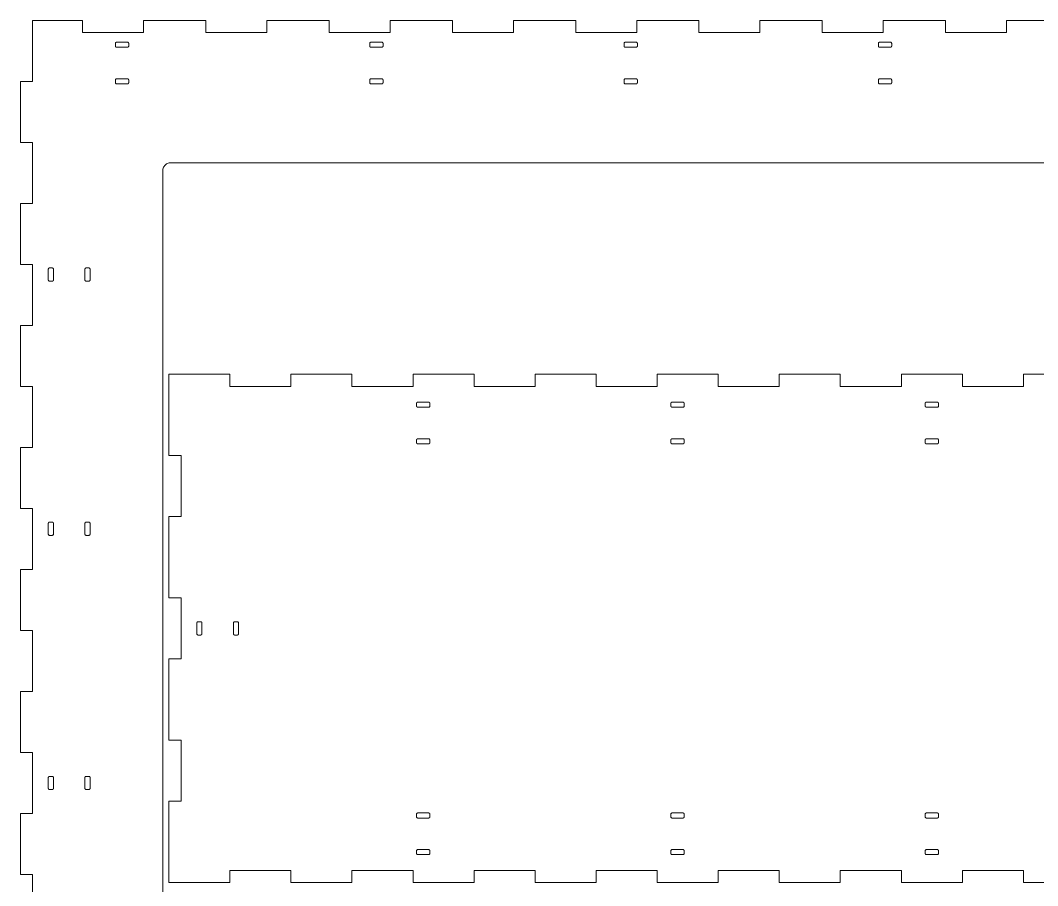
# Model space of a CAD drawing. Header units: millimetres. Extents: x 0 to 3016, y 0 to 750.
# Drawn here: x 1008 to 1508, y 324 to 750 of the extents above; entities that cross this region are included whole.
import ezdxf

# ---------------------------------------------------------------- set-up
doc = ezdxf.new("R2010")
doc.units = ezdxf.units.MM
doc.layers.add('CORTE', color=1, linetype='Continuous', lineweight=0)

msp = doc.modelspace()

# ---------------------------------------------------------------- linework, layer by layer
at = {"layer": 'CORTE'}
for points in [[(1523.294118, 750), (1492.705882, 750), (1492.705882, 744), (1462.705882, 744), (1462.705882, 750), (1432.117647, 750), (1432.117647, 744), (1402.117647, 744), (1402.117647, 750), (1371.529412, 750), (1371.529412, 744), (1341.529412, 744), (1341.529412, 750), (1310.941176, 750), (1310.941176, 744), (1280.941176, 744), (1280.941176, 750), (1250.352941, 750), (1250.352941, 744), (1220.352941, 744), (1220.352941, 750), (1189.764706, 750), (1189.764706, 744), (1159.764706, 744), (1159.764706, 750), (1129.176471, 750), (1129.176471, 744), (1099.176471, 744), (1099.176471, 750), (1068.588235, 750), (1068.588235, 744), (1038.588235, 744), (1038.588235, 750), (1014, 750), (1014, 720), (1008, 720), (1008, 690), (1014, 690), (1014, 660), (1008, 660), (1008, 630), (1014, 630), (1014, 600), (1008, 600), (1008, 570), (1014, 570), (1014, 540), (1008, 540), (1008, 510), (1014, 510), (1014, 480), (1008, 480), (1008, 450), (1014, 450), (1014, 420), (1008, 420), (1008, 390), (1014, 390), (1014, 360), (1008, 360), (1008, 330), (1014, 330), (1014, 300)], [(1934, 680), (1082, 680), (1081.552142, 679.974849), (1081.109916, 679.899712), (1080.678884, 679.775533), (1080.264465, 679.603875), (1079.871872, 679.386897), (1079.506041, 679.127326), (1079.171573, 678.828427), (1078.872674, 678.493959), (1078.613103, 678.128128), (1078.396125, 677.735535), (1078.224467, 677.321116), (1078.100288, 676.890084), (1078.025151, 676.447858), (1078, 676), (1078, 74)], [(1531, 576), (1501, 576), (1501, 570), (1471, 570), (1471, 576), (1441, 576), (1441, 570), (1411, 570), (1411, 576), (1381, 576), (1381, 570), (1351, 570), (1351, 576), (1321, 576), (1321, 570), (1291, 570), (1291, 576), (1261, 576), (1261, 570), (1231, 570), (1231, 576), (1201, 576), (1201, 570), (1171, 570), (1171, 576), (1141, 576), (1141, 570), (1111, 570), (1111, 576), (1081, 576), (1081, 536), (1087, 536), (1087, 506), (1081, 506), (1081, 466), (1087, 466), (1087, 436), (1081, 436), (1081, 396), (1087, 396), (1087, 366), (1081, 366), (1081, 326), (1081, 326), (1111, 326), (1111, 332), (1141, 332), (1141, 326), (1171, 326), (1171, 332), (1201, 332), (1201, 326), (1231, 326), (1231, 332), (1261, 332), (1261, 326), (1291, 326), (1291, 332), (1321, 332), (1321, 326), (1351, 326), (1351, 332), (1381, 332), (1381, 326), (1411, 326), (1411, 332), (1441, 332), (1441, 326), (1471, 326), (1471, 332), (1501, 332), (1501, 326), (1531, 326)]]:
    msp.add_lwpolyline(points, dxfattribs=at)
for points in [[(1061.25, 738.65), (1061.246227, 738.717179), (1061.234957, 738.783513), (1061.21633, 738.848167), (1061.190581, 738.91033), (1061.158035, 738.969219), (1061.119099, 739.024094), (1061.074264, 739.074264), (1061.024094, 739.119099), (1060.969219, 739.158035), (1060.91033, 739.190581), (1060.848167, 739.21633), (1060.783513, 739.234957), (1060.717179, 739.246227), (1060.65, 739.25), (1055.35, 739.25), (1055.282821, 739.246227), (1055.216487, 739.234957), (1055.151833, 739.21633), (1055.08967, 739.190581), (1055.030781, 739.158035), (1054.975906, 739.119099), (1054.925736, 739.074264), (1054.880901, 739.024094), (1054.841965, 738.969219), (1054.809419, 738.91033), (1054.78367, 738.848167), (1054.765043, 738.783513), (1054.753773, 738.717179), (1054.75, 738.65), (1054.75, 737.35), (1054.753773, 737.282821), (1054.765043, 737.216487), (1054.78367, 737.151833), (1054.809419, 737.08967), (1054.841965, 737.030781), (1054.880901, 736.975906), (1054.925736, 736.925736), (1054.975906, 736.880901), (1055.030781, 736.841965), (1055.08967, 736.809419), (1055.151833, 736.78367), (1055.216487, 736.765043), (1055.282821, 736.753773), (1055.35, 736.75), (1060.65, 736.75), (1060.717179, 736.753773), (1060.783513, 736.765043), (1060.848167, 736.78367), (1060.91033, 736.809419), (1060.969219, 736.841965), (1061.024094, 736.880901), (1061.074264, 736.925736), (1061.119099, 736.975906), (1061.158035, 737.030781), (1061.190581, 737.08967), (1061.21633, 737.151833), (1061.234957, 737.216487), (1061.246227, 737.282821), (1061.25, 737.35)], [(1186.25, 738.65), (1186.246227, 738.717179), (1186.234957, 738.783513), (1186.21633, 738.848167), (1186.190581, 738.91033), (1186.158035, 738.969219), (1186.119099, 739.024094), (1186.074264, 739.074264), (1186.024094, 739.119099), (1185.969219, 739.158035), (1185.91033, 739.190581), (1185.848167, 739.21633), (1185.783513, 739.234957), (1185.717179, 739.246227), (1185.65, 739.25), (1180.35, 739.25), (1180.282821, 739.246227), (1180.216487, 739.234957), (1180.151833, 739.21633), (1180.08967, 739.190581), (1180.030781, 739.158035), (1179.975906, 739.119099), (1179.925736, 739.074264), (1179.880901, 739.024094), (1179.841965, 738.969219), (1179.809419, 738.91033), (1179.78367, 738.848167), (1179.765043, 738.783513), (1179.753773, 738.717179), (1179.75, 738.65), (1179.75, 737.35), (1179.753773, 737.282821), (1179.765043, 737.216487), (1179.78367, 737.151833), (1179.809419, 737.08967), (1179.841965, 737.030781), (1179.880901, 736.975906), (1179.925736, 736.925736), (1179.975906, 736.880901), (1180.030781, 736.841965), (1180.08967, 736.809419), (1180.151833, 736.78367), (1180.216487, 736.765043), (1180.282821, 736.753773), (1180.35, 736.75), (1185.65, 736.75), (1185.717179, 736.753773), (1185.783513, 736.765043), (1185.848167, 736.78367), (1185.91033, 736.809419), (1185.969219, 736.841965), (1186.024094, 736.880901), (1186.074264, 736.925736), (1186.119099, 736.975906), (1186.158035, 737.030781), (1186.190581, 737.08967), (1186.21633, 737.151833), (1186.234957, 737.216487), (1186.246227, 737.282821), (1186.25, 737.35)], [(1311.25, 738.65), (1311.246227, 738.717179), (1311.234957, 738.783513), (1311.21633, 738.848167), (1311.190581, 738.91033), (1311.158035, 738.969219), (1311.119099, 739.024094), (1311.074264, 739.074264), (1311.024094, 739.119099), (1310.969219, 739.158035), (1310.91033, 739.190581), (1310.848167, 739.21633), (1310.783513, 739.234957), (1310.717179, 739.246227), (1310.65, 739.25), (1305.35, 739.25), (1305.282821, 739.246227), (1305.216487, 739.234957), (1305.151833, 739.21633), (1305.08967, 739.190581), (1305.030781, 739.158035), (1304.975906, 739.119099), (1304.925736, 739.074264), (1304.880901, 739.024094), (1304.841965, 738.969219), (1304.809419, 738.91033), (1304.78367, 738.848167), (1304.765043, 738.783513), (1304.753773, 738.717179), (1304.75, 738.65), (1304.75, 737.35), (1304.753773, 737.282821), (1304.765043, 737.216487), (1304.78367, 737.151833), (1304.809419, 737.08967), (1304.841965, 737.030781), (1304.880901, 736.975906), (1304.925736, 736.925736), (1304.975906, 736.880901), (1305.030781, 736.841965), (1305.08967, 736.809419), (1305.151833, 736.78367), (1305.216487, 736.765043), (1305.282821, 736.753773), (1305.35, 736.75), (1310.65, 736.75), (1310.717179, 736.753773), (1310.783513, 736.765043), (1310.848167, 736.78367), (1310.91033, 736.809419), (1310.969219, 736.841965), (1311.024094, 736.880901), (1311.074264, 736.925736), (1311.119099, 736.975906), (1311.158035, 737.030781), (1311.190581, 737.08967), (1311.21633, 737.151833), (1311.234957, 737.216487), (1311.246227, 737.282821), (1311.25, 737.35)], [(1436.25, 738.65), (1436.246227, 738.717179), (1436.234957, 738.783513), (1436.21633, 738.848167), (1436.190581, 738.91033), (1436.158035, 738.969219), (1436.119099, 739.024094), (1436.074264, 739.074264), (1436.024094, 739.119099), (1435.969219, 739.158035), (1435.91033, 739.190581), (1435.848167, 739.21633), (1435.783513, 739.234957), (1435.717179, 739.246227), (1435.65, 739.25), (1430.35, 739.25), (1430.282821, 739.246227), (1430.216487, 739.234957), (1430.151833, 739.21633), (1430.08967, 739.190581), (1430.030781, 739.158035), (1429.975906, 739.119099), (1429.925736, 739.074264), (1429.880901, 739.024094), (1429.841965, 738.969219), (1429.809419, 738.91033), (1429.78367, 738.848167), (1429.765043, 738.783513), (1429.753773, 738.717179), (1429.75, 738.65), (1429.75, 737.35), (1429.753773, 737.282821), (1429.765043, 737.216487), (1429.78367, 737.151833), (1429.809419, 737.08967), (1429.841965, 737.030781), (1429.880901, 736.975906), (1429.925736, 736.925736), (1429.975906, 736.880901), (1430.030781, 736.841965), (1430.08967, 736.809419), (1430.151833, 736.78367), (1430.216487, 736.765043), (1430.282821, 736.753773), (1430.35, 736.75), (1435.65, 736.75), (1435.717179, 736.753773), (1435.783513, 736.765043), (1435.848167, 736.78367), (1435.91033, 736.809419), (1435.969219, 736.841965), (1436.024094, 736.880901), (1436.074264, 736.925736), (1436.119099, 736.975906), (1436.158035, 737.030781), (1436.190581, 737.08967), (1436.21633, 737.151833), (1436.234957, 737.216487), (1436.246227, 737.282821), (1436.25, 737.35)], [(1061.25, 720.65), (1061.246227, 720.717179), (1061.234957, 720.783513), (1061.21633, 720.848167), (1061.190581, 720.91033), (1061.158035, 720.969219), (1061.119099, 721.024094), (1061.074264, 721.074264), (1061.024094, 721.119099), (1060.969219, 721.158035), (1060.91033, 721.190581), (1060.848167, 721.21633), (1060.783513, 721.234957), (1060.717179, 721.246227), (1060.65, 721.25), (1055.35, 721.25), (1055.282821, 721.246227), (1055.216487, 721.234957), (1055.151833, 721.21633), (1055.08967, 721.190581), (1055.030781, 721.158035), (1054.975906, 721.119099), (1054.925736, 721.074264), (1054.880901, 721.024094), (1054.841965, 720.969219), (1054.809419, 720.91033), (1054.78367, 720.848167), (1054.765043, 720.783513), (1054.753773, 720.717179), (1054.75, 720.65), (1054.75, 719.35), (1054.753773, 719.282821), (1054.765043, 719.216487), (1054.78367, 719.151833), (1054.809419, 719.08967), (1054.841965, 719.030781), (1054.880901, 718.975906), (1054.925736, 718.925736), (1054.975906, 718.880901), (1055.030781, 718.841965), (1055.08967, 718.809419), (1055.151833, 718.78367), (1055.216487, 718.765043), (1055.282821, 718.753773), (1055.35, 718.75), (1060.65, 718.75), (1060.717179, 718.753773), (1060.783513, 718.765043), (1060.848167, 718.78367), (1060.91033, 718.809419), (1060.969219, 718.841965), (1061.024094, 718.880901), (1061.074264, 718.925736), (1061.119099, 718.975906), (1061.158035, 719.030781), (1061.190581, 719.08967), (1061.21633, 719.151833), (1061.234957, 719.216487), (1061.246227, 719.282821), (1061.25, 719.35)], [(1186.25, 720.65), (1186.246227, 720.717179), (1186.234957, 720.783513), (1186.21633, 720.848167), (1186.190581, 720.91033), (1186.158035, 720.969219), (1186.119099, 721.024094), (1186.074264, 721.074264), (1186.024094, 721.119099), (1185.969219, 721.158035), (1185.91033, 721.190581), (1185.848167, 721.21633), (1185.783513, 721.234957), (1185.717179, 721.246227), (1185.65, 721.25), (1180.35, 721.25), (1180.282821, 721.246227), (1180.216487, 721.234957), (1180.151833, 721.21633), (1180.08967, 721.190581), (1180.030781, 721.158035), (1179.975906, 721.119099), (1179.925736, 721.074264), (1179.880901, 721.024094), (1179.841965, 720.969219), (1179.809419, 720.91033), (1179.78367, 720.848167), (1179.765043, 720.783513), (1179.753773, 720.717179), (1179.75, 720.65), (1179.75, 719.35), (1179.753773, 719.282821), (1179.765043, 719.216487), (1179.78367, 719.151833), (1179.809419, 719.08967), (1179.841965, 719.030781), (1179.880901, 718.975906), (1179.925736, 718.925736), (1179.975906, 718.880901), (1180.030781, 718.841965), (1180.08967, 718.809419), (1180.151833, 718.78367), (1180.216487, 718.765043), (1180.282821, 718.753773), (1180.35, 718.75), (1185.65, 718.75), (1185.717179, 718.753773), (1185.783513, 718.765043), (1185.848167, 718.78367), (1185.91033, 718.809419), (1185.969219, 718.841965), (1186.024094, 718.880901), (1186.074264, 718.925736), (1186.119099, 718.975906), (1186.158035, 719.030781), (1186.190581, 719.08967), (1186.21633, 719.151833), (1186.234957, 719.216487), (1186.246227, 719.282821), (1186.25, 719.35)], [(1311.25, 720.65), (1311.246227, 720.717179), (1311.234957, 720.783513), (1311.21633, 720.848167), (1311.190581, 720.91033), (1311.158035, 720.969219), (1311.119099, 721.024094), (1311.074264, 721.074264), (1311.024094, 721.119099), (1310.969219, 721.158035), (1310.91033, 721.190581), (1310.848167, 721.21633), (1310.783513, 721.234957), (1310.717179, 721.246227), (1310.65, 721.25), (1305.35, 721.25), (1305.282821, 721.246227), (1305.216487, 721.234957), (1305.151833, 721.21633), (1305.08967, 721.190581), (1305.030781, 721.158035), (1304.975906, 721.119099), (1304.925736, 721.074264), (1304.880901, 721.024094), (1304.841965, 720.969219), (1304.809419, 720.91033), (1304.78367, 720.848167), (1304.765043, 720.783513), (1304.753773, 720.717179), (1304.75, 720.65), (1304.75, 719.35), (1304.753773, 719.282821), (1304.765043, 719.216487), (1304.78367, 719.151833), (1304.809419, 719.08967), (1304.841965, 719.030781), (1304.880901, 718.975906), (1304.925736, 718.925736), (1304.975906, 718.880901), (1305.030781, 718.841965), (1305.08967, 718.809419), (1305.151833, 718.78367), (1305.216487, 718.765043), (1305.282821, 718.753773), (1305.35, 718.75), (1310.65, 718.75), (1310.717179, 718.753773), (1310.783513, 718.765043), (1310.848167, 718.78367), (1310.91033, 718.809419), (1310.969219, 718.841965), (1311.024094, 718.880901), (1311.074264, 718.925736), (1311.119099, 718.975906), (1311.158035, 719.030781), (1311.190581, 719.08967), (1311.21633, 719.151833), (1311.234957, 719.216487), (1311.246227, 719.282821), (1311.25, 719.35)], [(1436.25, 720.65), (1436.246227, 720.717179), (1436.234957, 720.783513), (1436.21633, 720.848167), (1436.190581, 720.91033), (1436.158035, 720.969219), (1436.119099, 721.024094), (1436.074264, 721.074264), (1436.024094, 721.119099), (1435.969219, 721.158035), (1435.91033, 721.190581), (1435.848167, 721.21633), (1435.783513, 721.234957), (1435.717179, 721.246227), (1435.65, 721.25), (1430.35, 721.25), (1430.282821, 721.246227), (1430.216487, 721.234957), (1430.151833, 721.21633), (1430.08967, 721.190581), (1430.030781, 721.158035), (1429.975906, 721.119099), (1429.925736, 721.074264), (1429.880901, 721.024094), (1429.841965, 720.969219), (1429.809419, 720.91033), (1429.78367, 720.848167), (1429.765043, 720.783513), (1429.753773, 720.717179), (1429.75, 720.65), (1429.75, 719.35), (1429.753773, 719.282821), (1429.765043, 719.216487), (1429.78367, 719.151833), (1429.809419, 719.08967), (1429.841965, 719.030781), (1429.880901, 718.975906), (1429.925736, 718.925736), (1429.975906, 718.880901), (1430.030781, 718.841965), (1430.08967, 718.809419), (1430.151833, 718.78367), (1430.216487, 718.765043), (1430.282821, 718.753773), (1430.35, 718.75), (1435.65, 718.75), (1435.717179, 718.753773), (1435.783513, 718.765043), (1435.848167, 718.78367), (1435.91033, 718.809419), (1435.969219, 718.841965), (1436.024094, 718.880901), (1436.074264, 718.925736), (1436.119099, 718.975906), (1436.158035, 719.030781), (1436.190581, 719.08967), (1436.21633, 719.151833), (1436.234957, 719.216487), (1436.246227, 719.282821), (1436.25, 719.35)], [(1024.25, 627.65), (1024.246227, 627.717179), (1024.234957, 627.783513), (1024.21633, 627.848167), (1024.190581, 627.91033), (1024.158035, 627.969219), (1024.119099, 628.024094), (1024.074264, 628.074264), (1024.024094, 628.119099), (1023.969219, 628.158035), (1023.91033, 628.190581), (1023.848167, 628.21633), (1023.783513, 628.234957), (1023.717179, 628.246227), (1023.65, 628.25), (1022.35, 628.25), (1022.282821, 628.246227), (1022.216487, 628.234957), (1022.151833, 628.21633), (1022.08967, 628.190581), (1022.030781, 628.158035), (1021.975906, 628.119099), (1021.925736, 628.074264), (1021.880901, 628.024094), (1021.841965, 627.969219), (1021.809419, 627.91033), (1021.78367, 627.848167), (1021.765043, 627.783513), (1021.753773, 627.717179), (1021.75, 627.65), (1021.75, 622.35), (1021.753773, 622.282821), (1021.765043, 622.216487), (1021.78367, 622.151833), (1021.809419, 622.08967), (1021.841965, 622.030781), (1021.880901, 621.975906), (1021.925736, 621.925736), (1021.975906, 621.880901), (1022.030781, 621.841965), (1022.08967, 621.809419), (1022.151833, 621.78367), (1022.216487, 621.765043), (1022.282821, 621.753773), (1022.35, 621.75), (1023.65, 621.75), (1023.717179, 621.753773), (1023.783513, 621.765043), (1023.848167, 621.78367), (1023.91033, 621.809419), (1023.969219, 621.841965), (1024.024094, 621.880901), (1024.074264, 621.925736), (1024.119099, 621.975906), (1024.158035, 622.030781), (1024.190581, 622.08967), (1024.21633, 622.151833), (1024.234957, 622.216487), (1024.246227, 622.282821), (1024.25, 622.35)], [(1042.25, 627.65), (1042.246227, 627.717179), (1042.234957, 627.783513), (1042.21633, 627.848167), (1042.190581, 627.91033), (1042.158035, 627.969219), (1042.119099, 628.024094), (1042.074264, 628.074264), (1042.024094, 628.119099), (1041.969219, 628.158035), (1041.91033, 628.190581), (1041.848167, 628.21633), (1041.783513, 628.234957), (1041.717179, 628.246227), (1041.65, 628.25), (1040.35, 628.25), (1040.282821, 628.246227), (1040.216487, 628.234957), (1040.151833, 628.21633), (1040.08967, 628.190581), (1040.030781, 628.158035), (1039.975906, 628.119099), (1039.925736, 628.074264), (1039.880901, 628.024094), (1039.841965, 627.969219), (1039.809419, 627.91033), (1039.78367, 627.848167), (1039.765043, 627.783513), (1039.753773, 627.717179), (1039.75, 627.65), (1039.75, 622.35), (1039.753773, 622.282821), (1039.765043, 622.216487), (1039.78367, 622.151833), (1039.809419, 622.08967), (1039.841965, 622.030781), (1039.880901, 621.975906), (1039.925736, 621.925736), (1039.975906, 621.880901), (1040.030781, 621.841965), (1040.08967, 621.809419), (1040.151833, 621.78367), (1040.216487, 621.765043), (1040.282821, 621.753773), (1040.35, 621.75), (1041.65, 621.75), (1041.717179, 621.753773), (1041.783513, 621.765043), (1041.848167, 621.78367), (1041.91033, 621.809419), (1041.969219, 621.841965), (1042.024094, 621.880901), (1042.074264, 621.925736), (1042.119099, 621.975906), (1042.158035, 622.030781), (1042.190581, 622.08967), (1042.21633, 622.151833), (1042.234957, 622.216487), (1042.246227, 622.282821), (1042.25, 622.35)], [(1208.65, 559.75), (1208.717179, 559.753773), (1208.783513, 559.765043), (1208.848167, 559.78367), (1208.91033, 559.809419), (1208.969219, 559.841965), (1209.024094, 559.880901), (1209.074264, 559.925736), (1209.119099, 559.975906), (1209.158035, 560.030781), (1209.190581, 560.08967), (1209.21633, 560.151833), (1209.234957, 560.216487), (1209.246227, 560.282821), (1209.25, 560.35), (1209.25, 561.65), (1209.246227, 561.717179), (1209.234957, 561.783513), (1209.21633, 561.848167), (1209.190581, 561.91033), (1209.158035, 561.969219), (1209.119099, 562.024094), (1209.074264, 562.074264), (1209.024094, 562.119099), (1208.969219, 562.158035), (1208.91033, 562.190581), (1208.848167, 562.21633), (1208.783513, 562.234957), (1208.717179, 562.246227), (1208.65, 562.25), (1203.35, 562.25), (1203.282821, 562.246227), (1203.216487, 562.234957), (1203.151833, 562.21633), (1203.08967, 562.190581), (1203.030781, 562.158035), (1202.975906, 562.119099), (1202.925736, 562.074264), (1202.880901, 562.024094), (1202.841965, 561.969219), (1202.809419, 561.91033), (1202.78367, 561.848167), (1202.765043, 561.783513), (1202.753773, 561.717179), (1202.75, 561.65), (1202.75, 560.35), (1202.753773, 560.282821), (1202.765043, 560.216487), (1202.78367, 560.151833), (1202.809419, 560.08967), (1202.841965, 560.030781), (1202.880901, 559.975906), (1202.925736, 559.925736), (1202.975906, 559.880901), (1203.030781, 559.841965), (1203.08967, 559.809419), (1203.151833, 559.78367), (1203.216487, 559.765043), (1203.282821, 559.753773), (1203.35, 559.75)], [(1333.65, 559.75), (1333.717179, 559.753773), (1333.783513, 559.765043), (1333.848167, 559.78367), (1333.91033, 559.809419), (1333.969219, 559.841965), (1334.024094, 559.880901), (1334.074264, 559.925736), (1334.119099, 559.975906), (1334.158035, 560.030781), (1334.190581, 560.08967), (1334.21633, 560.151833), (1334.234957, 560.216487), (1334.246227, 560.282821), (1334.25, 560.35), (1334.25, 561.65), (1334.246227, 561.717179), (1334.234957, 561.783513), (1334.21633, 561.848167), (1334.190581, 561.91033), (1334.158035, 561.969219), (1334.119099, 562.024094), (1334.074264, 562.074264), (1334.024094, 562.119099), (1333.969219, 562.158035), (1333.91033, 562.190581), (1333.848167, 562.21633), (1333.783513, 562.234957), (1333.717179, 562.246227), (1333.65, 562.25), (1328.35, 562.25), (1328.282821, 562.246227), (1328.216487, 562.234957), (1328.151833, 562.21633), (1328.08967, 562.190581), (1328.030781, 562.158035), (1327.975906, 562.119099), (1327.925736, 562.074264), (1327.880901, 562.024094), (1327.841965, 561.969219), (1327.809419, 561.91033), (1327.78367, 561.848167), (1327.765043, 561.783513), (1327.753773, 561.717179), (1327.75, 561.65), (1327.75, 560.35), (1327.753773, 560.282821), (1327.765043, 560.216487), (1327.78367, 560.151833), (1327.809419, 560.08967), (1327.841965, 560.030781), (1327.880901, 559.975906), (1327.925736, 559.925736), (1327.975906, 559.880901), (1328.030781, 559.841965), (1328.08967, 559.809419), (1328.151833, 559.78367), (1328.216487, 559.765043), (1328.282821, 559.753773), (1328.35, 559.75)], [(1458.65, 559.75), (1458.717179, 559.753773), (1458.783513, 559.765043), (1458.848167, 559.78367), (1458.91033, 559.809419), (1458.969219, 559.841965), (1459.024094, 559.880901), (1459.074264, 559.925736), (1459.119099, 559.975906), (1459.158035, 560.030781), (1459.190581, 560.08967), (1459.21633, 560.151833), (1459.234957, 560.216487), (1459.246227, 560.282821), (1459.25, 560.35), (1459.25, 561.65), (1459.246227, 561.717179), (1459.234957, 561.783513), (1459.21633, 561.848167), (1459.190581, 561.91033), (1459.158035, 561.969219), (1459.119099, 562.024094), (1459.074264, 562.074264), (1459.024094, 562.119099), (1458.969219, 562.158035), (1458.91033, 562.190581), (1458.848167, 562.21633), (1458.783513, 562.234957), (1458.717179, 562.246227), (1458.65, 562.25), (1453.35, 562.25), (1453.282821, 562.246227), (1453.216487, 562.234957), (1453.151833, 562.21633), (1453.08967, 562.190581), (1453.030781, 562.158035), (1452.975906, 562.119099), (1452.925736, 562.074264), (1452.880901, 562.024094), (1452.841965, 561.969219), (1452.809419, 561.91033), (1452.78367, 561.848167), (1452.765043, 561.783513), (1452.753773, 561.717179), (1452.75, 561.65), (1452.75, 560.35), (1452.753773, 560.282821), (1452.765043, 560.216487), (1452.78367, 560.151833), (1452.809419, 560.08967), (1452.841965, 560.030781), (1452.880901, 559.975906), (1452.925736, 559.925736), (1452.975906, 559.880901), (1453.030781, 559.841965), (1453.08967, 559.809419), (1453.151833, 559.78367), (1453.216487, 559.765043), (1453.282821, 559.753773), (1453.35, 559.75)], [(1208.65, 541.75), (1208.717179, 541.753773), (1208.783513, 541.765043), (1208.848167, 541.78367), (1208.91033, 541.809419), (1208.969219, 541.841965), (1209.024094, 541.880901), (1209.074264, 541.925736), (1209.119099, 541.975906), (1209.158035, 542.030781), (1209.190581, 542.08967), (1209.21633, 542.151833), (1209.234957, 542.216487), (1209.246227, 542.282821), (1209.25, 542.35), (1209.25, 543.65), (1209.246227, 543.717179), (1209.234957, 543.783513), (1209.21633, 543.848167), (1209.190581, 543.91033), (1209.158035, 543.969219), (1209.119099, 544.024094), (1209.074264, 544.074264), (1209.024094, 544.119099), (1208.969219, 544.158035), (1208.91033, 544.190581), (1208.848167, 544.21633), (1208.783513, 544.234957), (1208.717179, 544.246227), (1208.65, 544.25), (1203.35, 544.25), (1203.282821, 544.246227), (1203.216487, 544.234957), (1203.151833, 544.21633), (1203.08967, 544.190581), (1203.030781, 544.158035), (1202.975906, 544.119099), (1202.925736, 544.074264), (1202.880901, 544.024094), (1202.841965, 543.969219), (1202.809419, 543.91033), (1202.78367, 543.848167), (1202.765043, 543.783513), (1202.753773, 543.717179), (1202.75, 543.65), (1202.75, 542.35), (1202.753773, 542.282821), (1202.765043, 542.216487), (1202.78367, 542.151833), (1202.809419, 542.08967), (1202.841965, 542.030781), (1202.880901, 541.975906), (1202.925736, 541.925736), (1202.975906, 541.880901), (1203.030781, 541.841965), (1203.08967, 541.809419), (1203.151833, 541.78367), (1203.216487, 541.765043), (1203.282821, 541.753773), (1203.35, 541.75)], [(1333.65, 541.75), (1333.717179, 541.753773), (1333.783513, 541.765043), (1333.848167, 541.78367), (1333.91033, 541.809419), (1333.969219, 541.841965), (1334.024094, 541.880901), (1334.074264, 541.925736), (1334.119099, 541.975906), (1334.158035, 542.030781), (1334.190581, 542.08967), (1334.21633, 542.151833), (1334.234957, 542.216487), (1334.246227, 542.282821), (1334.25, 542.35), (1334.25, 543.65), (1334.246227, 543.717179), (1334.234957, 543.783513), (1334.21633, 543.848167), (1334.190581, 543.91033), (1334.158035, 543.969219), (1334.119099, 544.024094), (1334.074264, 544.074264), (1334.024094, 544.119099), (1333.969219, 544.158035), (1333.91033, 544.190581), (1333.848167, 544.21633), (1333.783513, 544.234957), (1333.717179, 544.246227), (1333.65, 544.25), (1328.35, 544.25), (1328.282821, 544.246227), (1328.216487, 544.234957), (1328.151833, 544.21633), (1328.08967, 544.190581), (1328.030781, 544.158035), (1327.975906, 544.119099), (1327.925736, 544.074264), (1327.880901, 544.024094), (1327.841965, 543.969219), (1327.809419, 543.91033), (1327.78367, 543.848167), (1327.765043, 543.783513), (1327.753773, 543.717179), (1327.75, 543.65), (1327.75, 542.35), (1327.753773, 542.282821), (1327.765043, 542.216487), (1327.78367, 542.151833), (1327.809419, 542.08967), (1327.841965, 542.030781), (1327.880901, 541.975906), (1327.925736, 541.925736), (1327.975906, 541.880901), (1328.030781, 541.841965), (1328.08967, 541.809419), (1328.151833, 541.78367), (1328.216487, 541.765043), (1328.282821, 541.753773), (1328.35, 541.75)], [(1458.65, 541.75), (1458.717179, 541.753773), (1458.783513, 541.765043), (1458.848167, 541.78367), (1458.91033, 541.809419), (1458.969219, 541.841965), (1459.024094, 541.880901), (1459.074264, 541.925736), (1459.119099, 541.975906), (1459.158035, 542.030781), (1459.190581, 542.08967), (1459.21633, 542.151833), (1459.234957, 542.216487), (1459.246227, 542.282821), (1459.25, 542.35), (1459.25, 543.65), (1459.246227, 543.717179), (1459.234957, 543.783513), (1459.21633, 543.848167), (1459.190581, 543.91033), (1459.158035, 543.969219), (1459.119099, 544.024094), (1459.074264, 544.074264), (1459.024094, 544.119099), (1458.969219, 544.158035), (1458.91033, 544.190581), (1458.848167, 544.21633), (1458.783513, 544.234957), (1458.717179, 544.246227), (1458.65, 544.25), (1453.35, 544.25), (1453.282821, 544.246227), (1453.216487, 544.234957), (1453.151833, 544.21633), (1453.08967, 544.190581), (1453.030781, 544.158035), (1452.975906, 544.119099), (1452.925736, 544.074264), (1452.880901, 544.024094), (1452.841965, 543.969219), (1452.809419, 543.91033), (1452.78367, 543.848167), (1452.765043, 543.783513), (1452.753773, 543.717179), (1452.75, 543.65), (1452.75, 542.35), (1452.753773, 542.282821), (1452.765043, 542.216487), (1452.78367, 542.151833), (1452.809419, 542.08967), (1452.841965, 542.030781), (1452.880901, 541.975906), (1452.925736, 541.925736), (1452.975906, 541.880901), (1453.030781, 541.841965), (1453.08967, 541.809419), (1453.151833, 541.78367), (1453.216487, 541.765043), (1453.282821, 541.753773), (1453.35, 541.75)], [(1024.25, 502.65), (1024.246227, 502.717179), (1024.234957, 502.783513), (1024.21633, 502.848167), (1024.190581, 502.91033), (1024.158035, 502.969219), (1024.119099, 503.024094), (1024.074264, 503.074264), (1024.024094, 503.119099), (1023.969219, 503.158035), (1023.91033, 503.190581), (1023.848167, 503.21633), (1023.783513, 503.234957), (1023.717179, 503.246227), (1023.65, 503.25), (1022.35, 503.25), (1022.282821, 503.246227), (1022.216487, 503.234957), (1022.151833, 503.21633), (1022.08967, 503.190581), (1022.030781, 503.158035), (1021.975906, 503.119099), (1021.925736, 503.074264), (1021.880901, 503.024094), (1021.841965, 502.969219), (1021.809419, 502.91033), (1021.78367, 502.848167), (1021.765043, 502.783513), (1021.753773, 502.717179), (1021.75, 502.65), (1021.75, 497.35), (1021.753773, 497.282821), (1021.765043, 497.216487), (1021.78367, 497.151833), (1021.809419, 497.08967), (1021.841965, 497.030781), (1021.880901, 496.975906), (1021.925736, 496.925736), (1021.975906, 496.880901), (1022.030781, 496.841965), (1022.08967, 496.809419), (1022.151833, 496.78367), (1022.216487, 496.765043), (1022.282821, 496.753773), (1022.35, 496.75), (1023.65, 496.75), (1023.717179, 496.753773), (1023.783513, 496.765043), (1023.848167, 496.78367), (1023.91033, 496.809419), (1023.969219, 496.841965), (1024.024094, 496.880901), (1024.074264, 496.925736), (1024.119099, 496.975906), (1024.158035, 497.030781), (1024.190581, 497.08967), (1024.21633, 497.151833), (1024.234957, 497.216487), (1024.246227, 497.282821), (1024.25, 497.35)], [(1042.25, 502.65), (1042.246227, 502.717179), (1042.234957, 502.783513), (1042.21633, 502.848167), (1042.190581, 502.91033), (1042.158035, 502.969219), (1042.119099, 503.024094), (1042.074264, 503.074264), (1042.024094, 503.119099), (1041.969219, 503.158035), (1041.91033, 503.190581), (1041.848167, 503.21633), (1041.783513, 503.234957), (1041.717179, 503.246227), (1041.65, 503.25), (1040.35, 503.25), (1040.282821, 503.246227), (1040.216487, 503.234957), (1040.151833, 503.21633), (1040.08967, 503.190581), (1040.030781, 503.158035), (1039.975906, 503.119099), (1039.925736, 503.074264), (1039.880901, 503.024094), (1039.841965, 502.969219), (1039.809419, 502.91033), (1039.78367, 502.848167), (1039.765043, 502.783513), (1039.753773, 502.717179), (1039.75, 502.65), (1039.75, 497.35), (1039.753773, 497.282821), (1039.765043, 497.216487), (1039.78367, 497.151833), (1039.809419, 497.08967), (1039.841965, 497.030781), (1039.880901, 496.975906), (1039.925736, 496.925736), (1039.975906, 496.880901), (1040.030781, 496.841965), (1040.08967, 496.809419), (1040.151833, 496.78367), (1040.216487, 496.765043), (1040.282821, 496.753773), (1040.35, 496.75), (1041.65, 496.75), (1041.717179, 496.753773), (1041.783513, 496.765043), (1041.848167, 496.78367), (1041.91033, 496.809419), (1041.969219, 496.841965), (1042.024094, 496.880901), (1042.074264, 496.925736), (1042.119099, 496.975906), (1042.158035, 497.030781), (1042.190581, 497.08967), (1042.21633, 497.151833), (1042.234957, 497.216487), (1042.246227, 497.282821), (1042.25, 497.35)], [(1096.65, 447.75), (1096.717179, 447.753773), (1096.783513, 447.765043), (1096.848167, 447.78367), (1096.91033, 447.809419), (1096.969219, 447.841965), (1097.024094, 447.880901), (1097.074264, 447.925736), (1097.119099, 447.975906), (1097.158035, 448.030781), (1097.190581, 448.08967), (1097.21633, 448.151833), (1097.234957, 448.216487), (1097.246227, 448.282821), (1097.25, 448.35), (1097.25, 453.65), (1097.246227, 453.717179), (1097.234957, 453.783513), (1097.21633, 453.848167), (1097.190581, 453.91033), (1097.158035, 453.969219), (1097.119099, 454.024094), (1097.074264, 454.074264), (1097.024094, 454.119099), (1096.969219, 454.158035), (1096.91033, 454.190581), (1096.848167, 454.21633), (1096.783513, 454.234957), (1096.717179, 454.246227), (1096.65, 454.25), (1095.35, 454.25), (1095.282821, 454.246227), (1095.216487, 454.234957), (1095.151833, 454.21633), (1095.08967, 454.190581), (1095.030781, 454.158035), (1094.975906, 454.119099), (1094.925736, 454.074264), (1094.880901, 454.024094), (1094.841965, 453.969219), (1094.809419, 453.91033), (1094.78367, 453.848167), (1094.765043, 453.783513), (1094.753773, 453.717179), (1094.75, 453.65), (1094.75, 448.35), (1094.753773, 448.282821), (1094.765043, 448.216487), (1094.78367, 448.151833), (1094.809419, 448.08967), (1094.841965, 448.030781), (1094.880901, 447.975906), (1094.925736, 447.925736), (1094.975906, 447.880901), (1095.030781, 447.841965), (1095.08967, 447.809419), (1095.151833, 447.78367), (1095.216487, 447.765043), (1095.282821, 447.753773), (1095.35, 447.75)], [(1114.65, 447.75), (1114.717179, 447.753773), (1114.783513, 447.765043), (1114.848167, 447.78367), (1114.91033, 447.809419), (1114.969219, 447.841965), (1115.024094, 447.880901), (1115.074264, 447.925736), (1115.119099, 447.975906), (1115.158035, 448.030781), (1115.190581, 448.08967), (1115.21633, 448.151833), (1115.234957, 448.216487), (1115.246227, 448.282821), (1115.25, 448.35), (1115.25, 453.65), (1115.246227, 453.717179), (1115.234957, 453.783513), (1115.21633, 453.848167), (1115.190581, 453.91033), (1115.158035, 453.969219), (1115.119099, 454.024094), (1115.074264, 454.074264), (1115.024094, 454.119099), (1114.969219, 454.158035), (1114.91033, 454.190581), (1114.848167, 454.21633), (1114.783513, 454.234957), (1114.717179, 454.246227), (1114.65, 454.25), (1113.35, 454.25), (1113.282821, 454.246227), (1113.216487, 454.234957), (1113.151833, 454.21633), (1113.08967, 454.190581), (1113.030781, 454.158035), (1112.975906, 454.119099), (1112.925736, 454.074264), (1112.880901, 454.024094), (1112.841965, 453.969219), (1112.809419, 453.91033), (1112.78367, 453.848167), (1112.765043, 453.783513), (1112.753773, 453.717179), (1112.75, 453.65), (1112.75, 448.35), (1112.753773, 448.282821), (1112.765043, 448.216487), (1112.78367, 448.151833), (1112.809419, 448.08967), (1112.841965, 448.030781), (1112.880901, 447.975906), (1112.925736, 447.925736), (1112.975906, 447.880901), (1113.030781, 447.841965), (1113.08967, 447.809419), (1113.151833, 447.78367), (1113.216487, 447.765043), (1113.282821, 447.753773), (1113.35, 447.75)], [(1024.25, 377.65), (1024.246227, 377.717179), (1024.234957, 377.783513), (1024.21633, 377.848167), (1024.190581, 377.91033), (1024.158035, 377.969219), (1024.119099, 378.024094), (1024.074264, 378.074264), (1024.024094, 378.119099), (1023.969219, 378.158035), (1023.91033, 378.190581), (1023.848167, 378.21633), (1023.783513, 378.234957), (1023.717179, 378.246227), (1023.65, 378.25), (1022.35, 378.25), (1022.282821, 378.246227), (1022.216487, 378.234957), (1022.151833, 378.21633), (1022.08967, 378.190581), (1022.030781, 378.158035), (1021.975906, 378.119099), (1021.925736, 378.074264), (1021.880901, 378.024094), (1021.841965, 377.969219), (1021.809419, 377.91033), (1021.78367, 377.848167), (1021.765043, 377.783513), (1021.753773, 377.717179), (1021.75, 377.65), (1021.75, 372.35), (1021.753773, 372.282821), (1021.765043, 372.216487), (1021.78367, 372.151833), (1021.809419, 372.08967), (1021.841965, 372.030781), (1021.880901, 371.975906), (1021.925736, 371.925736), (1021.975906, 371.880901), (1022.030781, 371.841965), (1022.08967, 371.809419), (1022.151833, 371.78367), (1022.216487, 371.765043), (1022.282821, 371.753773), (1022.35, 371.75), (1023.65, 371.75), (1023.717179, 371.753773), (1023.783513, 371.765043), (1023.848167, 371.78367), (1023.91033, 371.809419), (1023.969219, 371.841965), (1024.024094, 371.880901), (1024.074264, 371.925736), (1024.119099, 371.975906), (1024.158035, 372.030781), (1024.190581, 372.08967), (1024.21633, 372.151833), (1024.234957, 372.216487), (1024.246227, 372.282821), (1024.25, 372.35)], [(1042.25, 377.65), (1042.246227, 377.717179), (1042.234957, 377.783513), (1042.21633, 377.848167), (1042.190581, 377.91033), (1042.158035, 377.969219), (1042.119099, 378.024094), (1042.074264, 378.074264), (1042.024094, 378.119099), (1041.969219, 378.158035), (1041.91033, 378.190581), (1041.848167, 378.21633), (1041.783513, 378.234957), (1041.717179, 378.246227), (1041.65, 378.25), (1040.35, 378.25), (1040.282821, 378.246227), (1040.216487, 378.234957), (1040.151833, 378.21633), (1040.08967, 378.190581), (1040.030781, 378.158035), (1039.975906, 378.119099), (1039.925736, 378.074264), (1039.880901, 378.024094), (1039.841965, 377.969219), (1039.809419, 377.91033), (1039.78367, 377.848167), (1039.765043, 377.783513), (1039.753773, 377.717179), (1039.75, 377.65), (1039.75, 372.35), (1039.753773, 372.282821), (1039.765043, 372.216487), (1039.78367, 372.151833), (1039.809419, 372.08967), (1039.841965, 372.030781), (1039.880901, 371.975906), (1039.925736, 371.925736), (1039.975906, 371.880901), (1040.030781, 371.841965), (1040.08967, 371.809419), (1040.151833, 371.78367), (1040.216487, 371.765043), (1040.282821, 371.753773), (1040.35, 371.75), (1041.65, 371.75), (1041.717179, 371.753773), (1041.783513, 371.765043), (1041.848167, 371.78367), (1041.91033, 371.809419), (1041.969219, 371.841965), (1042.024094, 371.880901), (1042.074264, 371.925736), (1042.119099, 371.975906), (1042.158035, 372.030781), (1042.190581, 372.08967), (1042.21633, 372.151833), (1042.234957, 372.216487), (1042.246227, 372.282821), (1042.25, 372.35)], [(1208.65, 357.75), (1208.717179, 357.753773), (1208.783513, 357.765043), (1208.848167, 357.78367), (1208.91033, 357.809419), (1208.969219, 357.841965), (1209.024094, 357.880901), (1209.074264, 357.925736), (1209.119099, 357.975906), (1209.158035, 358.030781), (1209.190581, 358.08967), (1209.21633, 358.151833), (1209.234957, 358.216487), (1209.246227, 358.282821), (1209.25, 358.35), (1209.25, 359.65), (1209.246227, 359.717179), (1209.234957, 359.783513), (1209.21633, 359.848167), (1209.190581, 359.91033), (1209.158035, 359.969219), (1209.119099, 360.024094), (1209.074264, 360.074264), (1209.024094, 360.119099), (1208.969219, 360.158035), (1208.91033, 360.190581), (1208.848167, 360.21633), (1208.783513, 360.234957), (1208.717179, 360.246227), (1208.65, 360.25), (1203.35, 360.25), (1203.282821, 360.246227), (1203.216487, 360.234957), (1203.151833, 360.21633), (1203.08967, 360.190581), (1203.030781, 360.158035), (1202.975906, 360.119099), (1202.925736, 360.074264), (1202.880901, 360.024094), (1202.841965, 359.969219), (1202.809419, 359.91033), (1202.78367, 359.848167), (1202.765043, 359.783513), (1202.753773, 359.717179), (1202.75, 359.65), (1202.75, 358.35), (1202.753773, 358.282821), (1202.765043, 358.216487), (1202.78367, 358.151833), (1202.809419, 358.08967), (1202.841965, 358.030781), (1202.880901, 357.975906), (1202.925736, 357.925736), (1202.975906, 357.880901), (1203.030781, 357.841965), (1203.08967, 357.809419), (1203.151833, 357.78367), (1203.216487, 357.765043), (1203.282821, 357.753773), (1203.35, 357.75)], [(1333.65, 357.75), (1333.717179, 357.753773), (1333.783513, 357.765043), (1333.848167, 357.78367), (1333.91033, 357.809419), (1333.969219, 357.841965), (1334.024094, 357.880901), (1334.074264, 357.925736), (1334.119099, 357.975906), (1334.158035, 358.030781), (1334.190581, 358.08967), (1334.21633, 358.151833), (1334.234957, 358.216487), (1334.246227, 358.282821), (1334.25, 358.35), (1334.25, 359.65), (1334.246227, 359.717179), (1334.234957, 359.783513), (1334.21633, 359.848167), (1334.190581, 359.91033), (1334.158035, 359.969219), (1334.119099, 360.024094), (1334.074264, 360.074264), (1334.024094, 360.119099), (1333.969219, 360.158035), (1333.91033, 360.190581), (1333.848167, 360.21633), (1333.783513, 360.234957), (1333.717179, 360.246227), (1333.65, 360.25), (1328.35, 360.25), (1328.282821, 360.246227), (1328.216487, 360.234957), (1328.151833, 360.21633), (1328.08967, 360.190581), (1328.030781, 360.158035), (1327.975906, 360.119099), (1327.925736, 360.074264), (1327.880901, 360.024094), (1327.841965, 359.969219), (1327.809419, 359.91033), (1327.78367, 359.848167), (1327.765043, 359.783513), (1327.753773, 359.717179), (1327.75, 359.65), (1327.75, 358.35), (1327.753773, 358.282821), (1327.765043, 358.216487), (1327.78367, 358.151833), (1327.809419, 358.08967), (1327.841965, 358.030781), (1327.880901, 357.975906), (1327.925736, 357.925736), (1327.975906, 357.880901), (1328.030781, 357.841965), (1328.08967, 357.809419), (1328.151833, 357.78367), (1328.216487, 357.765043), (1328.282821, 357.753773), (1328.35, 357.75)], [(1458.65, 357.75), (1458.717179, 357.753773), (1458.783513, 357.765043), (1458.848167, 357.78367), (1458.91033, 357.809419), (1458.969219, 357.841965), (1459.024094, 357.880901), (1459.074264, 357.925736), (1459.119099, 357.975906), (1459.158035, 358.030781), (1459.190581, 358.08967), (1459.21633, 358.151833), (1459.234957, 358.216487), (1459.246227, 358.282821), (1459.25, 358.35), (1459.25, 359.65), (1459.246227, 359.717179), (1459.234957, 359.783513), (1459.21633, 359.848167), (1459.190581, 359.91033), (1459.158035, 359.969219), (1459.119099, 360.024094), (1459.074264, 360.074264), (1459.024094, 360.119099), (1458.969219, 360.158035), (1458.91033, 360.190581), (1458.848167, 360.21633), (1458.783513, 360.234957), (1458.717179, 360.246227), (1458.65, 360.25), (1453.35, 360.25), (1453.282821, 360.246227), (1453.216487, 360.234957), (1453.151833, 360.21633), (1453.08967, 360.190581), (1453.030781, 360.158035), (1452.975906, 360.119099), (1452.925736, 360.074264), (1452.880901, 360.024094), (1452.841965, 359.969219), (1452.809419, 359.91033), (1452.78367, 359.848167), (1452.765043, 359.783513), (1452.753773, 359.717179), (1452.75, 359.65), (1452.75, 358.35), (1452.753773, 358.282821), (1452.765043, 358.216487), (1452.78367, 358.151833), (1452.809419, 358.08967), (1452.841965, 358.030781), (1452.880901, 357.975906), (1452.925736, 357.925736), (1452.975906, 357.880901), (1453.030781, 357.841965), (1453.08967, 357.809419), (1453.151833, 357.78367), (1453.216487, 357.765043), (1453.282821, 357.753773), (1453.35, 357.75)], [(1208.65, 339.75), (1208.717179, 339.753773), (1208.783513, 339.765043), (1208.848167, 339.78367), (1208.91033, 339.809419), (1208.969219, 339.841965), (1209.024094, 339.880901), (1209.074264, 339.925736), (1209.119099, 339.975906), (1209.158035, 340.030781), (1209.190581, 340.08967), (1209.21633, 340.151833), (1209.234957, 340.216487), (1209.246227, 340.282821), (1209.25, 340.35), (1209.25, 341.65), (1209.246227, 341.717179), (1209.234957, 341.783513), (1209.21633, 341.848167), (1209.190581, 341.91033), (1209.158035, 341.969219), (1209.119099, 342.024094), (1209.074264, 342.074264), (1209.024094, 342.119099), (1208.969219, 342.158035), (1208.91033, 342.190581), (1208.848167, 342.21633), (1208.783513, 342.234957), (1208.717179, 342.246227), (1208.65, 342.25), (1203.35, 342.25), (1203.282821, 342.246227), (1203.216487, 342.234957), (1203.151833, 342.21633), (1203.08967, 342.190581), (1203.030781, 342.158035), (1202.975906, 342.119099), (1202.925736, 342.074264), (1202.880901, 342.024094), (1202.841965, 341.969219), (1202.809419, 341.91033), (1202.78367, 341.848167), (1202.765043, 341.783513), (1202.753773, 341.717179), (1202.75, 341.65), (1202.75, 340.35), (1202.753773, 340.282821), (1202.765043, 340.216487), (1202.78367, 340.151833), (1202.809419, 340.08967), (1202.841965, 340.030781), (1202.880901, 339.975906), (1202.925736, 339.925736), (1202.975906, 339.880901), (1203.030781, 339.841965), (1203.08967, 339.809419), (1203.151833, 339.78367), (1203.216487, 339.765043), (1203.282821, 339.753773), (1203.35, 339.75)], [(1333.65, 339.75), (1333.717179, 339.753773), (1333.783513, 339.765043), (1333.848167, 339.78367), (1333.91033, 339.809419), (1333.969219, 339.841965), (1334.024094, 339.880901), (1334.074264, 339.925736), (1334.119099, 339.975906), (1334.158035, 340.030781), (1334.190581, 340.08967), (1334.21633, 340.151833), (1334.234957, 340.216487), (1334.246227, 340.282821), (1334.25, 340.35), (1334.25, 341.65), (1334.246227, 341.717179), (1334.234957, 341.783513), (1334.21633, 341.848167), (1334.190581, 341.91033), (1334.158035, 341.969219), (1334.119099, 342.024094), (1334.074264, 342.074264), (1334.024094, 342.119099), (1333.969219, 342.158035), (1333.91033, 342.190581), (1333.848167, 342.21633), (1333.783513, 342.234957), (1333.717179, 342.246227), (1333.65, 342.25), (1328.35, 342.25), (1328.282821, 342.246227), (1328.216487, 342.234957), (1328.151833, 342.21633), (1328.08967, 342.190581), (1328.030781, 342.158035), (1327.975906, 342.119099), (1327.925736, 342.074264), (1327.880901, 342.024094), (1327.841965, 341.969219), (1327.809419, 341.91033), (1327.78367, 341.848167), (1327.765043, 341.783513), (1327.753773, 341.717179), (1327.75, 341.65), (1327.75, 340.35), (1327.753773, 340.282821), (1327.765043, 340.216487), (1327.78367, 340.151833), (1327.809419, 340.08967), (1327.841965, 340.030781), (1327.880901, 339.975906), (1327.925736, 339.925736), (1327.975906, 339.880901), (1328.030781, 339.841965), (1328.08967, 339.809419), (1328.151833, 339.78367), (1328.216487, 339.765043), (1328.282821, 339.753773), (1328.35, 339.75)], [(1458.65, 339.75), (1458.717179, 339.753773), (1458.783513, 339.765043), (1458.848167, 339.78367), (1458.91033, 339.809419), (1458.969219, 339.841965), (1459.024094, 339.880901), (1459.074264, 339.925736), (1459.119099, 339.975906), (1459.158035, 340.030781), (1459.190581, 340.08967), (1459.21633, 340.151833), (1459.234957, 340.216487), (1459.246227, 340.282821), (1459.25, 340.35), (1459.25, 341.65), (1459.246227, 341.717179), (1459.234957, 341.783513), (1459.21633, 341.848167), (1459.190581, 341.91033), (1459.158035, 341.969219), (1459.119099, 342.024094), (1459.074264, 342.074264), (1459.024094, 342.119099), (1458.969219, 342.158035), (1458.91033, 342.190581), (1458.848167, 342.21633), (1458.783513, 342.234957), (1458.717179, 342.246227), (1458.65, 342.25), (1453.35, 342.25), (1453.282821, 342.246227), (1453.216487, 342.234957), (1453.151833, 342.21633), (1453.08967, 342.190581), (1453.030781, 342.158035), (1452.975906, 342.119099), (1452.925736, 342.074264), (1452.880901, 342.024094), (1452.841965, 341.969219), (1452.809419, 341.91033), (1452.78367, 341.848167), (1452.765043, 341.783513), (1452.753773, 341.717179), (1452.75, 341.65), (1452.75, 340.35), (1452.753773, 340.282821), (1452.765043, 340.216487), (1452.78367, 340.151833), (1452.809419, 340.08967), (1452.841965, 340.030781), (1452.880901, 339.975906), (1452.925736, 339.925736), (1452.975906, 339.880901), (1453.030781, 339.841965), (1453.08967, 339.809419), (1453.151833, 339.78367), (1453.216487, 339.765043), (1453.282821, 339.753773), (1453.35, 339.75)]]:
    msp.add_lwpolyline(points, close=True, dxfattribs=at)

doc.saveas('drawing.dxf')
